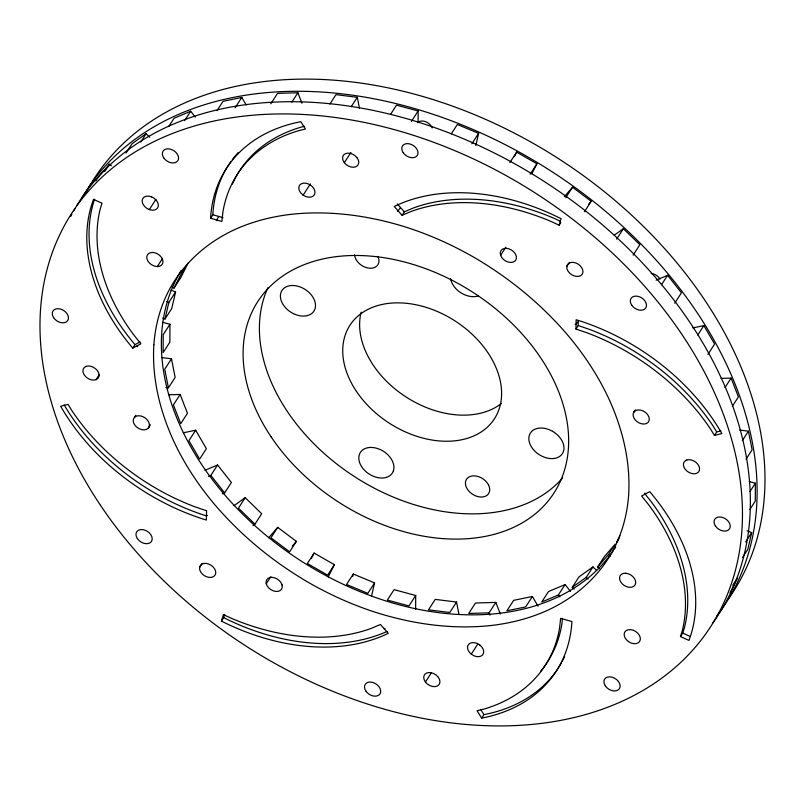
<?xml version="1.0" encoding="UTF-8"?>
<svg xmlns="http://www.w3.org/2000/svg" width="805" height="805" viewBox="0 0 805 805"><rect width="100%" height="100%" fill="white"/><g stroke="black" fill="none" stroke-linecap="round" stroke-linejoin="round"><path stroke-width="1.21" d="M169.956 324.264L169.865 342.155L163.113 352.59L163.204 334.709L169.956 324.264L162.711 322.302M415.632 609.284L415.702 595.509L394.078 589.632L387.336 600.077L408.95 605.944L415.702 595.509M418.087 122.269L418.137 110.999L396.523 105.133L390.455 114.531M749.344 481.561L755.382 483.201L755.291 501.092L749.888 509.444M575.947 329.034L576.149 319.736A190.423 134.505 32.9 0 1 721.833 433.553L714.468 435.425L710.574 429.105A190.423 134.505 32.9 0 0 587.529 332.978L575.947 329.034L578.191 325.552L578.292 321.084L576.038 324.566L575.032 324.214M216.354 220.721L218.698 216.424M562.504 618.381L561.86 624.207A190.423 134.505 32.9 0 1 540.809 671.028M162.691 318.055L164.995 319.022L168.839 302.418L175.581 291.984L170.982 290.052M175.581 291.984L171.737 308.577L164.995 319.022M352.741 576.45L353.294 574.025L374.567 582.911L371.487 596.233M475.836 145.474L478.633 133.368L457.361 124.483L451.283 133.882M747.08 530.706L751.689 532.638L747.845 549.231L742.452 557.583M221.445 621.108L223.377 614.597L230.633 617.978A190.423 134.505 32.9 0 0 371.507 628.292L380.423 624.489L388.252 633.314A190.423 134.505 32.9 0 1 221.445 621.108L223.699 617.626L224.665 614.376M559.123 225.199L561.055 218.688A190.423 134.505 32.9 0 0 394.249 206.483L402.077 215.317L410.993 211.514A190.423 134.505 32.9 0 1 551.878 221.818L559.123 225.199L560.813 222.593M680.477 636.544L682.217 630.999A190.423 134.505 32.9 0 0 649.092 505.369L641.615 495.981L649.736 491.664A190.423 134.505 32.9 0 1 688.959 640.418L680.477 636.544L682.731 633.062L684.471 627.528A190.423 134.505 32.9 0 0 651.346 501.887L644.614 493.435M173.991 288.12L181.467 273.318L188.219 262.873L180.743 277.685L173.991 288.12L171.817 286.872M311.294 558.62L314.101 553.065L334.387 564.697L328.219 576.913M514.385 156.583L516.629 152.135L536.905 163.777L531.864 173.769M620.001 535.768L616.791 542.107L618.814 538.978M730.024 592.742L737.501 577.94L732.781 585.245M95.825 180.964L98.522 176.788L109.41 164.23L111.412 165.729M104.68 171.535L109.41 164.23M126.063 153.051L132.131 143.662L146.097 133.721L149.71 137.222M140.704 142.072L146.097 133.721M168.658 126.596L174.061 118.244L190.674 111.241L195.303 117.097M184.597 120.639L190.674 111.241M149.338 209.562L155.898 199.419M216.958 110.698L223.035 101.299L241.792 97.435L246.179 104.962M235.05 107.88L241.792 97.435M157.297 266.566L162.55 258.445M270.802 103.805L277.554 93.36L297.9 92.756L301.956 103.221M96.057 379.658L99.337 374.577M210.598 218.246A190.423 134.505 32.9 0 1 300.808 121.696L305.447 129.042L299.088 130.561A190.423 134.505 32.9 0 0 222.894 212.107L221.868 221.445L210.598 218.246L212.842 214.764A190.423 134.505 32.9 0 1 231.025 161.423M132.765 348.132L140.885 343.826L133.409 334.427A190.423 134.505 32.9 0 1 100.283 208.797L102.024 203.252L93.541 199.378A190.423 134.505 32.9 0 0 132.765 348.132L135.019 344.651L140.09 341.954M291.823 102.154L297.9 92.756M329.909 104.036L335.977 94.638L357.289 97.314L359.453 108.323M161.543 357.541L171.485 358.778L164.743 369.223L168.406 387.859L165.921 387.547M134.465 417.393L135.783 415.36M168.406 387.859L175.148 377.424L171.485 358.778M351.211 106.713L357.289 97.314M148.492 427.847L150.465 424.799M303.153 195.102L310.368 183.932M180.149 394.46L173.397 404.895L180.712 423.712L187.454 413.277L180.149 394.46L168.839 394.792M344.339 162.68L350.9 152.537M195.665 430.232L188.913 440.667L199.64 459.102L206.392 448.657L195.665 430.232L183.349 432.768M411.395 121.444L418.137 110.999M208.525 476.399L210.819 475.433L217.571 464.988L231.397 482.467L224.645 492.901L222.351 493.878M400.558 207.589L397.539 211.403M402.077 215.317L404.331 211.836L413.247 208.032A190.423 134.505 32.9 0 1 554.122 218.336L560.34 221.244M471.881 143.813L478.633 133.368M199.61 567.414L202.236 563.359M254.944 524.136L261.695 513.701L245.193 497.701L238.441 508.146L254.944 524.136L252.911 525.585M509.877 162.58L516.629 152.135M277.705 527.356L270.953 537.79L289.629 551.817L296.381 541.383L277.705 527.356L268.719 537.72M530.163 174.212L536.905 163.777M266.264 583.766L270.852 576.662M500.609 255.326L505.862 247.205M314.101 553.065L307.349 563.51L327.635 575.142L334.387 564.697M565.784 197.668L572.536 187.233L591.212 201.26L584.46 211.695M353.294 574.025L346.553 584.47L367.825 593.355L374.567 582.911M566.821 266.475L569.437 262.42M616.62 239.155L623.362 228.711L639.864 244.71L633.122 255.155M661.529 284.708L667.607 275.31L681.433 292.789L674.681 303.223M456.536 602.06L449.784 612.494L428.481 609.828L435.233 599.383L456.536 602.06L458.941 614.285M425.432 681.996L431.339 672.859M489.078 612.846L495.83 602.402L475.483 603.005L468.731 613.45L489.078 612.846L489.983 615.171M471.267 654.153L477.838 644M634.018 411.949L635.326 409.926M697.804 335.021L703.872 325.623L714.609 344.047L707.857 354.492M532.397 596.495L525.645 606.94L506.878 610.804L513.63 600.359L532.397 596.495L538.022 606.175M565.11 584.561L548.487 591.564L541.745 601.999L558.358 594.996L565.11 584.561L570.514 591.393M481.692 718.11A190.423 134.505 32.9 0 0 571.912 621.551L560.632 618.361L559.616 627.689A190.423 134.505 32.9 0 1 483.423 709.235L477.063 710.765L481.692 718.11L483.946 714.629A190.423 134.505 32.9 0 0 561.488 662.746M574.086 589.039L572.275 587.288L579.026 576.843L592.993 566.911L596.596 570.413M572.275 587.288L586.241 577.356L592.993 566.911M597.541 567.123L604.293 556.688L615.181 544.13L608.429 554.565L597.541 567.123L599.544 568.632M725.033 387.497L731.101 378.098L721.049 378.4M732.339 406.314L738.416 396.915L731.101 378.098M714.468 435.425L716.722 431.943L720.928 430.876M742.371 440.566L748.439 431.168L739.745 430.081M746.034 459.202L752.112 449.814L748.439 431.168M749.978 491.553L755.382 483.201M745.611 542.027L751.689 532.638M564.365 196.651L572.536 187.233M292.296 546.092L296.381 541.383M588.757 204.078L591.212 201.26M233.993 505.671L245.193 497.701M614.205 235.231L623.362 228.711M384.196 628.735L384.971 628.403M204.943 470.311L217.571 464.988M656.125 280.15L667.607 275.31M304.511 126.315L301.332 127.079A190.423 134.505 32.9 0 0 232.404 184.104M692.793 327.907L703.872 325.623M212.842 214.764L223.035 217.652M578.191 325.552L589.783 329.507A190.423 134.505 32.9 0 1 712.827 425.624L716.722 431.943M206.462 515.24L207.469 515.582M166.534 301.452L168.839 302.418M682.731 633.062L690.157 636.453M608.429 554.565L610.432 556.074M586.241 577.356L588.042 579.097M397.308 203.927L404.331 211.836M644.875 493.083L645.519 493.908M136.981 345.898L137.635 346.714M558.358 594.996L559.898 596.948M210.819 475.433L224.645 492.901M480.635 709.376L483.946 714.629M377.827 256.413L378.28 257.449A13.172 9.308 32.9 0 1 371.88 268.186A13.172 9.308 32.9 0 1 356.303 259.955L355.75 258.938A13.172 9.308 32.9 0 1 354.643 254.813M495.83 602.402L500.338 614.024M501.455 403.426A86.055 60.778 32.9 0 1 405.811 396.835A86.055 60.778 32.9 0 1 361.133 312.239M613.098 551.033A257.56 181.93 32.9 0 1 299.611 560.018A257.56 181.93 32.9 0 1 181.256 270.379M615.734 547.078A257.56 181.93 32.9 0 1 614.436 549.07M564.637 656.649A190.423 134.505 32.9 0 1 562.041 661.75M387.165 631.402A190.423 134.505 32.9 0 1 223.699 617.626M206.311 515.864A190.423 134.505 32.9 0 1 64.138 404.885M232.373 159.581A190.423 134.505 32.9 0 1 238.22 152.527M76.867 205.476A380.493 268.759 32.9 0 1 548.527 184.295A380.493 268.759 32.9 0 1 712.435 623.342M70.689 216.434A380.493 268.759 32.9 0 1 71.866 214.211M73.688 210.91A380.493 268.759 32.9 0 1 74.946 208.726M135.019 344.651A190.423 134.505 32.9 0 1 94.618 199.157M92.152 181.789A380.493 268.759 32.9 0 1 562.474 161.231A380.493 268.759 32.9 0 1 728.455 598.779M85.894 192.697A380.493 268.759 32.9 0 1 87.695 189.386M88.932 187.193A380.493 268.759 32.9 0 1 90.844 183.932M81.687 198.282A380.493 268.759 32.9 0 1 555.168 173.779A380.493 268.759 32.9 0 1 717.024 615.795M417.604 122.692A8.785 6.199 32.9 0 1 425.392 121.615A8.785 6.199 32.9 0 1 432.174 127.904M562.655 477.908A176.345 124.564 32.9 0 1 354.774 476.791A176.345 124.564 32.9 0 1 267.844 287.757M651.134 273.509A8.785 6.199 32.9 0 1 660.03 279.023M478.311 295.918A19.028 13.433 32.9 0 1 450.589 278.711M153.876 344.711C151.682 379.225 160.537 413.559 175.329 444.561A257.56 181.93 32.9 0 0 213.536 503.195C240.393 535.053 272.986 561.84 308.989 582.75A257.56 181.93 32.9 0 0 377.303 612.877C413.891 624.237 452.611 629.611 490.849 625.535A257.56 181.93 32.9 0 0 549.241 609.526C576.772 596.515 600.439 575.132 614.356 547.873A257.56 181.93 32.9 0 0 628.625 495.085C630.818 460.571 621.963 426.237 607.181 395.235A257.56 181.93 32.9 0 0 568.974 336.611C542.117 304.743 509.525 277.956 473.511 257.057A257.56 181.93 32.9 0 0 405.207 226.919C368.61 215.559 329.899 210.196 291.662 214.261A257.56 181.93 32.9 0 0 233.269 230.27C205.728 243.281 182.071 264.664 168.144 291.933A257.56 181.93 32.9 0 0 153.876 344.711M206.563 510.773L206.352 520.06A190.423 134.505 32.9 0 1 60.667 406.243L68.033 404.382L71.927 410.691A190.423 134.505 32.9 0 0 194.971 506.818L206.563 510.773M199.64 567.213L199.549 567.847A8.785 6.199 32.9 0 0 206.774 576.853A8.785 6.199 32.9 0 0 215.649 573.603L215.74 572.979A8.785 6.199 32.9 0 0 208.515 563.963A8.785 6.199 32.9 0 0 199.64 567.213M566.851 266.193L566.77 266.827A8.785 6.199 32.9 0 0 573.985 275.833A8.785 6.199 32.9 0 0 582.87 272.583L582.951 271.949A8.785 6.199 32.9 0 0 575.736 262.943A8.785 6.199 32.9 0 0 566.851 266.193M393.373 470.955L392.86 472.183A19.028 13.433 32.9 0 1 370.3 474.759A19.028 13.433 32.9 0 1 359.905 453.275L360.58 452.138A19.028 13.433 32.9 0 1 382.456 450.699A19.028 13.433 32.9 0 1 393.373 470.955M148.603 427.707L148.221 428.18A8.785 6.199 32.9 0 1 137.071 427.415A8.785 6.199 32.9 0 1 134.395 417.453L134.848 417.03A8.785 6.199 32.9 0 1 145.544 418.228A8.785 6.199 32.9 0 1 148.603 427.707M634.28 411.617L633.897 412.1A8.785 6.199 32.9 0 0 636.956 421.579A8.785 6.199 32.9 0 0 647.663 422.766L648.106 422.343A8.785 6.199 32.9 0 0 645.429 412.391A8.785 6.199 32.9 0 0 634.28 411.617M86.246 366.345L85.622 366.587A8.785 6.199 32.9 0 0 84.696 375.573A8.785 6.199 32.9 0 0 95.775 379.769L96.389 379.517A8.785 6.199 32.9 0 0 97.325 370.531A8.785 6.199 32.9 0 0 86.246 366.345M686.735 460.027L686.112 460.279A8.785 6.199 32.9 0 0 685.186 469.265A8.785 6.199 32.9 0 0 696.265 473.451L696.878 473.209A8.785 6.199 32.9 0 0 697.814 464.223A8.785 6.199 32.9 0 0 686.735 460.027M157.518 266.566L156.764 266.546A8.785 6.199 32.9 0 1 146.983 258.969A8.785 6.199 32.9 0 1 152.97 252.468L153.755 252.559A8.785 6.199 32.9 0 1 162.751 260.055A8.785 6.199 32.9 0 1 157.518 266.566M625.747 573.251L624.982 573.23A8.785 6.199 32.9 0 0 619.759 579.751A8.785 6.199 32.9 0 0 628.755 587.248L629.53 587.328A8.785 6.199 32.9 0 0 635.517 580.838A8.785 6.199 32.9 0 0 625.747 573.251M151.521 196.843L150.726 196.561A8.785 6.199 32.9 0 0 142.193 200.254A8.785 6.199 32.9 0 0 148.985 209.441L149.78 209.723A8.785 6.199 32.9 0 0 158.313 206.02A8.785 6.199 32.9 0 0 151.521 196.843M633.515 630.365L632.73 630.084A8.785 6.199 32.9 0 0 624.197 633.777A8.785 6.199 32.9 0 0 630.989 642.954L631.774 643.235A8.785 6.199 32.9 0 0 640.317 639.542A8.785 6.199 32.9 0 0 633.515 630.365M552.492 431.279L550.841 430.413A19.028 13.433 32.9 0 0 529.932 433.855A19.028 13.433 32.9 0 0 538.746 454.352L540.336 455.338A19.028 13.433 32.9 0 0 562.896 452.762A19.028 13.433 32.9 0 0 552.492 431.279M293.523 313.688L291.883 312.823A19.028 13.433 32.9 0 1 281.478 291.34A19.028 13.433 32.9 0 1 304.028 288.764L305.618 289.75A19.028 13.433 32.9 0 1 314.433 310.247A19.028 13.433 32.9 0 1 293.523 313.688M303.354 195.253L302.66 194.75A8.785 6.199 32.9 0 1 299.983 184.788A8.785 6.199 32.9 0 1 311.122 185.563L311.787 186.106A8.785 6.199 32.9 0 1 313.809 195.514A8.785 6.199 32.9 0 1 303.354 195.253M479.85 645.057L479.146 644.553A8.785 6.199 32.9 0 0 468.701 644.282A8.785 6.199 32.9 0 0 470.724 653.69L471.378 654.244A8.785 6.199 32.9 0 0 482.527 655.008A8.785 6.199 32.9 0 0 479.85 645.057M357.229 158.011L356.726 157.357A8.785 6.199 32.9 0 0 345.587 153.604A8.785 6.199 32.9 0 0 344.117 162.389L344.61 163.043A8.785 6.199 32.9 0 0 355.75 166.796A8.785 6.199 32.9 0 0 357.229 158.011M438.393 677.408L437.89 676.764A8.785 6.199 32.9 0 0 426.751 673A8.785 6.199 32.9 0 0 425.282 681.795L425.775 682.439A8.785 6.199 32.9 0 0 436.914 686.192A8.785 6.199 32.9 0 0 438.393 677.408M488.615 485.163L488.072 484.147A13.172 9.308 32.9 0 0 472.485 475.916A13.172 9.308 32.9 0 0 466.085 486.653L466.538 487.689A13.172 9.308 32.9 0 0 482.668 496.947A13.172 9.308 32.9 0 0 488.615 485.163M500.68 255.527L500.458 254.833A8.785 6.199 32.9 0 1 506.446 248.343A8.785 6.199 32.9 0 1 516.216 255.92L516.367 256.614A8.785 6.199 32.9 0 1 510.229 262.42A8.785 6.199 32.9 0 1 500.68 255.527M282.052 584.963L281.831 584.269A8.785 6.199 32.9 0 0 272.271 577.376A8.785 6.199 32.9 0 0 266.143 583.192L266.284 583.877A8.785 6.199 32.9 0 0 276.065 591.454A8.785 6.199 32.9 0 0 282.052 584.963M356.424 391.371A86.055 60.778 32.9 0 0 493.666 419.928A86.055 60.778 32.9 0 0 416.457 304.853A86.055 60.778 32.9 0 0 356.424 391.371M53.653 317.733A8.785 6.199 32.9 0 0 67.66 320.642A8.785 6.199 32.9 0 0 59.781 308.899A8.785 6.199 32.9 0 0 53.653 317.733M605.33 685.88A8.785 6.199 32.9 0 0 619.337 688.788A8.785 6.199 32.9 0 0 611.458 677.045A8.785 6.199 32.9 0 0 605.33 685.88M631.704 305.135A8.785 6.199 32.9 0 0 645.701 308.053A8.785 6.199 32.9 0 0 637.822 296.31A8.785 6.199 32.9 0 0 631.704 305.135M100.494 505.329A380.493 268.759 32.9 0 0 707.343 631.613A380.493 268.759 32.9 0 0 365.913 122.752A380.493 268.759 32.9 0 0 100.494 505.329M403.184 152.648A8.785 6.199 32.9 0 0 417.191 155.566A8.785 6.199 32.9 0 0 409.312 143.823A8.785 6.199 32.9 0 0 403.184 152.648M365.903 691.092A8.785 6.199 32.9 0 0 379.9 694.011A8.785 6.199 32.9 0 0 372.021 682.268A8.785 6.199 32.9 0 0 365.903 691.092M163.747 157.861A8.785 6.199 32.9 0 0 177.754 160.779A8.785 6.199 32.9 0 0 169.875 149.036A8.785 6.199 32.9 0 0 163.747 157.861M137.383 538.605A8.785 6.199 32.9 0 0 151.39 541.513A8.785 6.199 32.9 0 0 143.511 529.771A8.785 6.199 32.9 0 0 137.383 538.605M715.434 526.007A8.785 6.199 32.9 0 0 729.441 528.925A8.785 6.199 32.9 0 0 721.562 517.182A8.785 6.199 32.9 0 0 715.434 526.007M271.124 436.874A176.345 124.564 32.9 0 0 552.371 495.407A176.345 124.564 32.9 0 0 394.128 259.562A176.345 124.564 32.9 0 0 271.124 436.874"/></g></svg>
